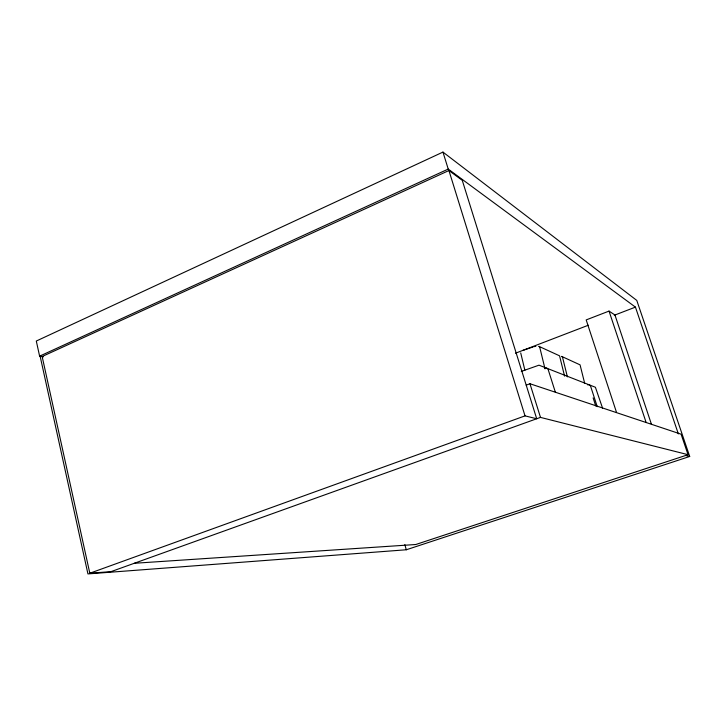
<?xml version="1.0" encoding="UTF-8"?>
<svg xmlns="http://www.w3.org/2000/svg" width="726" height="726" viewBox="0 0 726 726"><rect width="100%" height="100%" fill="white"/><g stroke="black" fill="none" stroke-linecap="round" stroke-linejoin="round"><path stroke-width="1.09" d="M40.139 356.239L87.937 573.912L406.288 549.773L689.7 456.472L636.775 300.41L442.96 152.088L36.3 341.029L39.612 356.148L43.478 356.838M39.612 356.148L448.232 169.076L635.441 307.125L678.347 433.912M89.815 573.231L525.025 415.871L536.705 418.757L462.262 180.338L448.931 170.537L42.144 356.511L89.815 573.231L111.014 571.634L540.489 417.396L688.048 454.685L681.097 434.184L529.962 383.745L526.214 385.143M522.829 350.404L533.12 346.955M651.349 424.011L614.949 315.002L609.032 311.091L586.191 319.912L616.483 412.286M515.451 353.226L588.287 325.248M614.314 315.247L635.441 307.125M521.286 371.422L538.991 365.178L595.402 387.257L602.562 408.13M688.048 454.685L415.798 544.509L134.274 563.285M534.1 346.656L535.852 346.302M685.643 455.474L689.7 456.472M609.032 311.091L646.149 422.541M597.244 406.687L590.628 386.305A2.459 2.378 -61.2 0 0 587.606 384.844M593.133 397.884L595.737 405.925M555.299 392.013L548.266 369.843A2.786 2.65 -65.2 0 0 544.899 368.2M529.962 383.745L540.489 417.396M448.931 170.537L525.025 415.871M442.96 152.088L448.232 169.076M404.836 544.6L406.288 549.773M584.657 383.237L580.065 364.86L561.625 356.384L562.505 357.119L567.387 376.858M564.565 376.104L559.555 355.822L538.774 346.284L539.699 347.064L545.008 368.835M520.714 352.9L524.871 370.215"/></g></svg>
